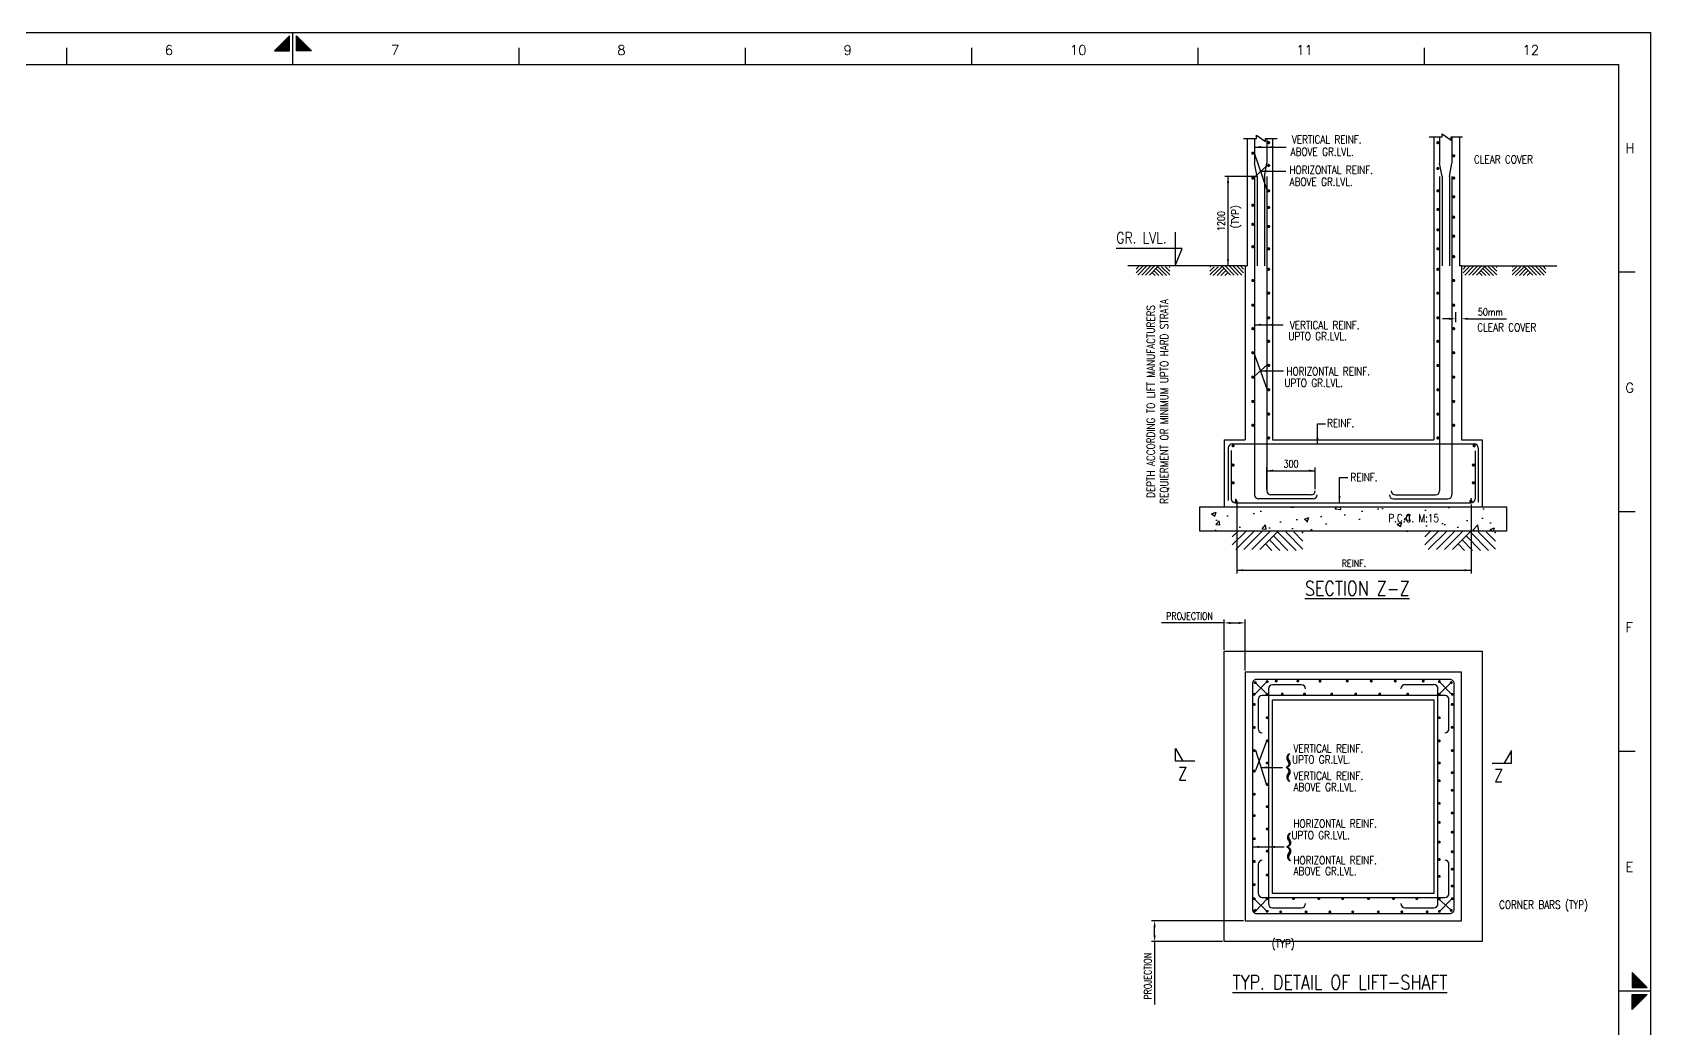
# Model space of a CAD drawing. Extents: x -93349148775 to 1048725102051, y -1180441401940 to 309370.
# Drawn here: x 1277 to 1779, y 1015 to 1323 of the extents above; entities that cross this region are included whole.
import ezdxf
from ezdxf.enums import TextEntityAlignment as Align

# ---------------------------------------------------------------- set-up
doc = ezdxf.new("R2010")
doc.units = 0
doc.header["$LTSCALE"] = 5
doc.header["$MEASUREMENT"] = 0
for name, color, linetype in [('DIM', 5, 'Continuous'), ('FRAME', 6, 'Continuous'), ('HT', 8, 'Continuous'), ('LEVEL', 5, 'Continuous'), ('LINE WORK', 4, 'Continuous'), ('REINF', 6, 'Continuous'), ('SECT-MKD', 1, 'Continuous'), ('SECT-NO', 1, 'Continuous'), ('sheet', 1, 'Continuous'), ('SUB TITLE', 3, 'Continuous'), ('TEXT', 4, 'Continuous'), ('TITLE', 6, 'Continuous')]:
    doc.layers.add(name, color=color, linetype=linetype)
doc.styles.add('ROMAND', font='romans.shx', dxfattribs={"width": 0.85})
doc.styles.add('ROMANS', font='romans.shx', dxfattribs={"width": 0.8, "height": 2.25})
doc.dimstyles.new('T1', dxfattribs={"dimtxt": 2.25, "dimasz": 2, "dimexe": 1, "dimexo": 0.5, "dimgap": 1, "dimtad": 1, "dimdec": 0, "dimzin": 1, "dimdsep": 46, "dimtxsty": 'ROMANS', "dimcen": 0.09, "dimclrd": 5, "dimclre": 5, "dimclrt": 4, "dimadec": 0, "dimazin": 0, "dimtfac": 1, "dimtdec": 0, "dimtofl": 0, "dimtmove": 0, "dimatfit": 3, "dimfxl": 1, "dimtolj": 1, "dimtzin": 1, "dimarcsym": 0})

# ---------------------------------------------------------------- blocks, each defined once
blk = doc.blocks.new('MID')
at = {"layer": 'sheet', "color": 2}
for p, q in [((8.94, 1.07), (4.27, 5.74)), ((4.27, 5.74), (4.27, 1.07)), ((0, 0), (10, 0)), ((4.27, 1.07), (8.94, 1.07)), ((8.94, -1.07), (4.27, -5.74)), ((4.27, -1.07), (8.94, -1.07)), ((4.27, -5.74), (4.27, -1.07))]:
    blk.add_line(p, q, dxfattribs=at)
for points in [[(4.27, 5.74), (8.94, 1.07), (4.27, 1.07)], [(4.27, -5.74), (8.94, -1.07), (4.27, -1.07)]]:
    blk.add_solid(points, dxfattribs=at)
blk = doc.blocks.new('*D358')
at = {"layer": 'DEFPOINTS', "color": 5, "linetype": 'ByBlock'}
for p in [(1653.03, 1048.11), (1646.54, 1041.63)]:
    blk.add_point(p, dxfattribs=at)
at = {"layer": 'DIM', "color": 5, "linetype": 'ByBlock', "lineweight": -2}
for p, q in [((1652.53, 1048.11), (1623.99, 1048.11)), ((1624.99, 1043.63), (1624.99, 1046.11)), ((1646.04, 1041.63), (1623.99, 1041.63)), ((1624.99, 1041.63), (1624.99, 1022.2))]:
    blk.add_line(p, q, dxfattribs=at)
at = {"layer": 'DIM', "color": 5, "linetype": 'ByBlock'}
for points in [[(1624.99, 1048.11), (1625.32, 1046.11), (1624.66, 1046.11)], [(1624.99, 1041.63), (1625.32, 1043.63), (1624.66, 1043.63)]]:
    blk.add_solid(points, dxfattribs=at)
at = {"layer": 'DIM', "color": 4, "linetype": 'ByBlock', "insert": (1622.86, 1030.91), "char_height": 2.25, "attachment_point": 5, "rotation": 90, "style": 'ROMANS'}
blk.add_mtext('PROJECTION', dxfattribs=at)
blk = doc.blocks.new('GRD1')
at = {"layer": 'HT'}
for p, q in [((-105.3, -20.4), (-84.9, 0)), ((-105.3, -48.7), (-56.6, 0)), ((-93, -64.7), (-28.3, 0)), ((-64.7, -64.7), (0, 0)), ((-36.4, -64.7), (28.3, 0)), ((-8.1, -64.7), (56.6, 0)), ((11.6, -45), (34.3, -67.7)), ((25.7, -30.8), (62.6, -67.7)), ((39.9, -16.7), (90.9, -67.7)), ((54.5, -3), (119.2, -67.7)), ((82.8, -3), (143.6, -63.8)), ((111.1, -3), (143.6, -35.5)), ((139.3, -3), (143.6, -7.2))]:
    blk.add_line(p, q, dxfattribs=at)
blk = doc.blocks.new('*D363')
at = {"layer": 'DEFPOINTS', "color": 5, "linetype": 'ByBlock'}
for p in [(1646.54, 1131.58), (1653.03, 1125.09)]:
    blk.add_point(p, dxfattribs=at)
at = {"layer": 'DIM', "color": 5, "linetype": 'ByBlock', "lineweight": -2}
for p, q in [((1646.54, 1140.39), (1627.11, 1140.39)), ((1646.54, 1132.08), (1646.54, 1141.39)), ((1648.54, 1140.39), (1651.03, 1140.39)), ((1653.03, 1125.59), (1653.03, 1141.39))]:
    blk.add_line(p, q, dxfattribs=at)
at = {"layer": 'DIM', "color": 5, "linetype": 'ByBlock'}
for points in [[(1646.54, 1140.39), (1648.54, 1140.05), (1648.54, 1140.72)], [(1653.03, 1140.39), (1651.03, 1140.05), (1651.03, 1140.72)]]:
    blk.add_solid(points, dxfattribs=at)
at = {"layer": 'DIM', "color": 4, "linetype": 'ByBlock', "insert": (1635.82, 1142.51), "char_height": 2.25, "attachment_point": 5, "style": 'ROMANS'}
blk.add_mtext('PROJECTION', dxfattribs=at)
blk = doc.blocks.new('*D377')
at = {"layer": 'DEFPOINTS', "color": 5, "linetype": 'ByBlock'}
for p in [(1653.03, 1278.72), (1653.03, 1251.06)]:
    blk.add_point(p, dxfattribs=at)
at = {"layer": 'DIM', "color": 5, "linetype": 'ByBlock', "lineweight": -2}
for p, q in [((1652.53, 1278.72), (1646.74, 1278.72)), ((1647.74, 1251.06), (1647.74, 1278.72)), ((1652.53, 1251.06), (1646.74, 1251.06))]:
    blk.add_line(p, q, dxfattribs=at)
at = {"layer": 'DIM', "color": 5, "linetype": 'ByBlock'}
for points in [[(1647.74, 1278.72), (1648.07, 1276.72), (1647.41, 1276.72)], [(1647.74, 1251.06), (1648.07, 1253.06), (1647.41, 1253.06)]]:
    blk.add_solid(points, dxfattribs=at)
at = {"layer": 'DIM', "color": 4, "linetype": 'ByBlock', "insert": (1645.62, 1264.89), "char_height": 2.25, "attachment_point": 5, "rotation": 90, "style": 'ROMANS'}
blk.add_mtext('1200', dxfattribs=at)
blk = doc.blocks.new('*D378')
at = {"layer": 'DEFPOINTS', "color": 5, "linetype": 'ByBlock'}
for p in [(1650.48, 1177.91), (1722.99, 1177.55)]:
    blk.add_point(p, dxfattribs=at)
at = {"layer": 'DIM', "color": 5, "linetype": 'ByBlock', "lineweight": -2}
for p, q in [((1650.48, 1177.41), (1650.48, 1155.71)), ((1722.99, 1177.05), (1722.99, 1155.71)), ((1650.48, 1156.71), (1722.99, 1156.71))]:
    blk.add_line(p, q, dxfattribs=at)
at = {"layer": 'DIM', "color": 5, "linetype": 'ByBlock'}
for points in [[(1650.48, 1156.71), (1652.48, 1156.38), (1652.48, 1157.04)], [(1722.99, 1156.71), (1720.99, 1156.38), (1720.99, 1157.04)]]:
    blk.add_solid(points, dxfattribs=at)
at = {"layer": 'DIM', "color": 4, "linetype": 'ByBlock', "insert": (1686.73, 1158.84), "char_height": 2.25, "attachment_point": 5, "style": 'ROMANS'}
blk.add_mtext('REINF.', dxfattribs=at)
blk = doc.blocks.new('*D379')
at = {"layer": 'DEFPOINTS', "color": 5, "linetype": 'ByBlock'}
for p in [(1718.19, 1237.21), (1720, 1237.21)]:
    blk.add_point(p, dxfattribs=at)
at = {"layer": 'DIM', "color": 5, "linetype": 'ByBlock', "lineweight": -2}
for p, q in [((1716.19, 1234.61), (1714.19, 1234.61)), ((1718.19, 1236.71), (1718.19, 1233.61)), ((1720, 1236.71), (1720, 1233.61)), ((1722, 1234.61), (1733.98, 1234.61))]:
    blk.add_line(p, q, dxfattribs=at)
at = {"layer": 'DIM', "color": 5, "linetype": 'ByBlock'}
for points in [[(1718.19, 1234.61), (1716.19, 1234.27), (1716.19, 1234.94)], [(1720, 1234.61), (1722, 1234.27), (1722, 1234.94)]]:
    blk.add_solid(points, dxfattribs=at)
at = {"layer": 'DIM', "color": 4, "linetype": 'ByBlock', "insert": (1728.99, 1236.73), "char_height": 2.25, "attachment_point": 5, "style": 'ROMANS'}
blk.add_mtext('50mm', dxfattribs=at)
blk = doc.blocks.new('*D380')
at = {"layer": 'DEFPOINTS', "color": 5, "linetype": 'ByBlock'}
for p in [(1659.78, 1181.3), (1674.75, 1181.3)]:
    blk.add_point(p, dxfattribs=at)
at = {"layer": 'DIM', "color": 5, "linetype": 'ByBlock', "lineweight": -2}
for p, q in [((1659.78, 1181.8), (1659.78, 1188.55)), ((1674.75, 1181.8), (1674.75, 1188.55)), ((1659.78, 1187.55), (1674.75, 1187.55))]:
    blk.add_line(p, q, dxfattribs=at)
at = {"layer": 'DIM', "color": 5, "linetype": 'ByBlock'}
for points in [[(1659.78, 1187.55), (1661.78, 1187.22), (1661.78, 1187.88)], [(1674.75, 1187.55), (1672.75, 1187.22), (1672.75, 1187.88)]]:
    blk.add_solid(points, dxfattribs=at)
at = {"layer": 'DIM', "color": 4, "linetype": 'ByBlock', "insert": (1667.26, 1189.68), "char_height": 2.25, "attachment_point": 5, "style": 'ROMANS'}
blk.add_mtext('300', dxfattribs=at)

msp = doc.modelspace()

# ---------------------------------------------------------------- hatches: boundary and pattern name
at = {"layer": 'HT'}
h = msp.add_hatch(dxfattribs=at)
h.set_pattern_fill('AR-CONC', color=256, scale=2, style=0)
h.set_pattern_definition([(50, (1160.389, 961.507), (14.3452, -1.25504), [1.5, -16.5]), (355, (1160.389, 961.507), (-2.77503, 15.04384), [1.2, -13.2]), (100.4514, (1161.585, 961.402), (11.5702, 13.7888), [1.2748, -14.02284]), (46.1842, (1160.389, 965.507), (21.3448, -3.3104), [2.25, -24.75]), (96.6356, (1162.168, 965.23), (18.69325, 19.48236), [1.9122, -21.03426]), (351.184, (1160.39, 965.507), (18.6932, 19.4824), [1.8, -19.8]), (21, (1162.389, 964.507), (11.93814, -8.05238), [1.5, -16.5]), (326, (1162.389, 964.507), (4.8663, 14.503), [1.2, -13.2]), (71.4514, (1163.384, 963.836), (16.80445, 6.4506), [1.2748, -14.02284]), (37.5, (1160.389, 961.507), (0.243197, 6.657877), [0, -13.04, 0, -13.4, 0, -13.25]), (7.5, (1160.389, 961.507), (5.26139, 7.888234), [0, -7.64, 0, -12.74, 0, -5.05]), (327.5, (1155.929, 961.507), (10.67645, -0.451097), [0, -5, 0, -15.6, 0, -20.7]), (317.5, (1153.929, 961.507), (11.66372, 2.0021), [0, -6.5, 0, -10.36, 0, -14.7])])
h.paths.add_polyline_path([(1733.98, 1168.82), (1733.98, 1176.31), (1726.54, 1176.31), (1639.05, 1176.31), (1639.05, 1168.82)])
h.paths.add_polyline_path([(1696.9, 1171.18), (1713.57, 1171.18), (1713.57, 1174.56), (1696.9, 1174.56)], flags=24)

# ---------------------------------------------------------------- linework, layer by layer
at = {"layer": 'DIM'}
msp.add_line((1656.57, 1278.72), (1646.82, 1278.72), dxfattribs=at)
at = {"layer": 'FRAME'}
for points in [[(937.62, 1323.35), (1778.62, 1323.35), (1778.62, 729.35), (937.62, 729.35)], [(1768.62, 739.35), (957.62, 739.35), (957.62, 1313.35), (1768.62, 1313.35)]]:
    msp.add_lwpolyline(points, close=True, dxfattribs=at)
at = {"layer": 'HT'}
for p, q in [((1655.87, 1286.05), (1659.7, 1274.61)), ((1659.7, 1282.03), (1656.07, 1278.62)), ((1720, 1251.06), (1749.55, 1251.06)), ((1655.61, 1224.33), (1659.71, 1212.93)), ((1659.93, 1220.46), (1655.83, 1216.7)), ((1659.85, 1122.2), (1656.07, 1118.26)), ((1659.85, 1118.26), (1656.17, 1121.89)), ((1713.17, 1122.2), (1716.96, 1118.26)), ((1713.17, 1118.26), (1716.86, 1121.89)), ((1659.53, 1103.41), (1656.21, 1094.63)), ((1656.21, 1100.97), (1659.53, 1090.49)), ((1655.97, 1054.75), (1659.78, 1051.03)), ((1656.33, 1051.16), (1659.7, 1054.78)), ((1713.02, 1054.77), (1716.69, 1051.46)), ((1713.07, 1050.81), (1717.27, 1055.06))]:
    msp.add_line(p, q, dxfattribs=at)
for points in [[(1652.54, 1290.5), (1656.55, 1290.5), (1656.55, 1291.48), (1659.34, 1289.55), (1659.33, 1290.5), (1662.91, 1290.5)], [(1710.03, 1290.94), (1714.04, 1290.94), (1714.04, 1291.92), (1716.83, 1289.99), (1716.82, 1290.94), (1720.39, 1290.94)]]:
    msp.add_lwpolyline(points, dxfattribs=at)
at = {"layer": 'LEVEL'}
msp.add_lwpolyline([(1631.32, 1261.41), (1631.32, 1251.06), (1633.51, 1256.42), (1613.11, 1256.42)], dxfattribs=at)
at = {"layer": 'LINE WORK'}
for p, q in [((1653.71, 1290.49), (1653.71, 1251.06)), ((1661.51, 1290.5), (1661.51, 1197.07)), ((1711.51, 1290.94), (1711.51, 1197.07)), ((1719.39, 1290.94), (1719.39, 1251.06)), ((1653.03, 1251.06), (1653.03, 1197.07)), ((1653.03, 1251.06), (1653.71, 1251.06)), ((1720, 1251.06), (1719.39, 1251.06)), ((1720, 1251.06), (1720, 1197.07)), ((1646.54, 1197.07), (1646.54, 1176.31)), ((1646.54, 1197.07), (1653.03, 1197.07)), ((1661.51, 1197.07), (1711.51, 1197.07)), ((1720, 1197.07), (1726.49, 1197.07)), ((1726.49, 1197.07), (1726.49, 1176.31))]:
    msp.add_line(p, q, dxfattribs=at)
for points in [[(1639.05, 1176.31), (1733.98, 1176.31), (1733.98, 1168.82), (1639.05, 1168.82)], [(1646.54, 1131.58), (1726.49, 1131.58), (1726.49, 1041.63), (1646.54, 1041.63)], [(1720, 1125.09), (1653.03, 1125.09), (1653.03, 1048.11), (1720, 1048.11)], [(1661.51, 1116.6), (1711.51, 1116.6), (1711.51, 1056.6), (1661.51, 1056.6)]]:
    msp.add_lwpolyline(points, close=True, dxfattribs=at)
at = {"layer": 'REINF'}
for p, q in [((1655.95, 1290.5), (1655.95, 1282.8)), ((1659.78, 1290.5), (1659.78, 1282.8)), ((1713.25, 1290.94), (1713.25, 1282.8)), ((1717.07, 1290.94), (1717.07, 1282.8)), ((1656.79, 1278.72), (1655.95, 1282.8)), ((1655.95, 1278.72), (1655.95, 1180.05)), ((1656.79, 1278.72), (1656.79, 1251.06)), ((1659.04, 1278.72), (1659.04, 1251.06)), ((1659.05, 1278.72), (1659.78, 1282.8)), ((1659.78, 1278.72), (1659.78, 1181.3)), ((1714.09, 1278.72), (1713.25, 1282.8)), ((1713.25, 1278.72), (1713.25, 1181.3)), ((1714.09, 1278.72), (1714.09, 1251.06)), ((1716.33, 1278.72), (1716.33, 1251.06)), ((1716.34, 1278.72), (1717.07, 1282.8)), ((1717.07, 1278.72), (1717.07, 1180.05)), ((1647.79, 1194.58), (1647.79, 1178.31)), ((1648.74, 1193.83), (1648.74, 1178.8)), ((1649.03, 1195.82), (1723.99, 1195.82)), ((1724.24, 1193.7), (1724.24, 1178.8)), ((1725.24, 1194.65), (1725.24, 1177.83)), ((1674.07, 1178.8), (1657.2, 1178.8)), ((1673.5, 1180.05), (1661.02, 1180.05)), ((1698.96, 1178.8), (1715.83, 1178.8)), ((1699.52, 1180.05), (1712, 1180.05)), ((1649.99, 1177.55), (1722.99, 1177.55)), ((1715.13, 1117.85), (1658.25, 1117.85)), ((1660.27, 1119.93), (1660.27, 1053.48)), ((1670.5, 1121.2), (1661.51, 1121.2)), ((1711.51, 1121.25), (1702.53, 1121.25)), ((1712.76, 1053.35), (1712.76, 1120.09)), ((1657.04, 1116.6), (1657.04, 1107.62)), ((1716.17, 1107.62), (1716.17, 1116.6)), ((1657.09, 1065.59), (1657.09, 1056.6)), ((1716.17, 1056.6), (1716.17, 1065.59)), ((1658.22, 1055.35), (1714.92, 1055.35)), ((1661.51, 1052.15), (1670.5, 1052.15)), ((1702.53, 1052.15), (1711.51, 1052.15))]:
    msp.add_line(p, q, dxfattribs=at)
for points, const_width in [([(1660.56, 1289.17, -1), (1660.06, 1289.17, -1)], 0.5), ([(1712.47, 1289.17, 1), (1712.97, 1289.17, 1)], 0.5), ([(1655.65, 1285.91, -1), (1655.15, 1285.91, -1)], 0.5), ([(1717.37, 1285.11, 1), (1717.87, 1285.11, 1)], 0.5), ([(1655.65, 1278.2, -1), (1655.15, 1278.2, -1)], 0.5), ([(1660.56, 1282.13, -1), (1660.06, 1282.13, -1)], 0.5), ([(1712.47, 1281.18, 1), (1712.97, 1281.18, 1)], 0.5), ([(1717.37, 1278.2, 1), (1717.87, 1278.2, 1)], 0.5), ([(1660.56, 1274.27, -1), (1660.06, 1274.27, -1)], 0.5), ([(1712.47, 1274.27, 1), (1712.97, 1274.27, 1)], 0.5), ([(1655.65, 1269.78, -1), (1655.15, 1269.78, -1)], 0.5), ([(1660.56, 1269.1, -1), (1660.06, 1269.1, -1)], 0.5), ([(1712.47, 1268.49, 1), (1712.97, 1268.49, 1)], 0.5), ([(1717.37, 1272.41, 1), (1717.87, 1272.41, 1)], 0.5), ([(1655.65, 1263.88, -1), (1655.15, 1263.88, -1)], 0.5), ([(1660.56, 1263.2, -1), (1660.06, 1263.2, -1)], 0.5), ([(1717.37, 1266.1, 1), (1717.87, 1266.1, 1)], 0.5), ([(1712.47, 1262.18, 1), (1712.97, 1262.18, 1)], 0.5), ([(1717.37, 1260.2, 1), (1717.87, 1260.2, 1)], 0.5), ([(1655.65, 1256.95, -1), (1655.15, 1256.95, -1)], 0.5), ([(1660.56, 1256.28, -1), (1660.06, 1256.28, -1)], 0.5), ([(1712.47, 1256.28, 1), (1712.97, 1256.28, 1)], 0.5), ([(1717.37, 1253.86, 1), (1717.87, 1253.86, 1)], 0.5), ([(1660.56, 1249.94, -1), (1660.06, 1249.94, -1)], 0.5), ([(1712.47, 1249.94, 1), (1712.97, 1249.94, 1)], 0.5), ([(1655.65, 1246.48, -1), (1655.15, 1246.48, -1)], 0.5), ([(1660.56, 1242.56, -1), (1660.06, 1242.56, -1)], 0.5), ([(1712.47, 1242.56, 1), (1712.97, 1242.56, 1)], 0.5), ([(1717.37, 1246.48, 1), (1717.87, 1246.48, 1)], 0.5), ([(1655.65, 1238.84, -1), (1655.15, 1238.84, -1)], 0.5), ([(1717.37, 1238.84, 1), (1717.87, 1238.84, 1)], 0.5), ([(1660.56, 1234.92, -1), (1660.06, 1234.92, -1)], 0.5), ([(1712.47, 1234.92, 1), (1712.97, 1234.92, 1)], 0.5), ([(1655.65, 1231.55, -1), (1655.15, 1231.55, -1)], 0.5), ([(1660.56, 1227.63, -1), (1660.06, 1227.63, -1)], 0.5), ([(1712.47, 1227.63, 1), (1712.97, 1227.63, 1)], 0.5), ([(1717.37, 1231.55, 1), (1717.87, 1231.55, 1)], 0.5), ([(1655.65, 1224.08, -1), (1655.15, 1224.08, -1)], 0.5), ([(1717.37, 1224.08, 1), (1717.87, 1224.08, 1)], 0.5), ([(1660.56, 1220.16, -1), (1660.06, 1220.16, -1)], 0.5), ([(1712.47, 1220.16, 1), (1712.97, 1220.16, 1)], 0.5), ([(1655.65, 1216.54, -1), (1655.15, 1216.54, -1)], 0.5), ([(1660.56, 1212.62, -1), (1660.06, 1212.62, -1)], 0.5), ([(1712.47, 1212.62, 1), (1712.97, 1212.62, 1)], 0.5), ([(1717.37, 1216.54, 1), (1717.87, 1216.54, 1)], 0.5), ([(1655.65, 1209, -1), (1655.15, 1209, -1)], 0.5), ([(1717.37, 1209, 1), (1717.87, 1209, 1)], 0.5), ([(1660.56, 1205.08, -1), (1660.06, 1205.08, -1)], 0.5), ([(1712.47, 1205.08, 1), (1712.97, 1205.08, 1)], 0.5), ([(1655.65, 1201.61, -1), (1655.15, 1201.61, -1)], 0.5), ([(1660.56, 1197.69, -1), (1660.06, 1197.69, -1)], 0.5), ([(1712.47, 1197.69, 1), (1712.97, 1197.69, 1)], 0.5), ([(1717.37, 1201.61, 1), (1717.87, 1201.61, 1)], 0.5), ([(1649.04, 1195.29, 1), (1649.54, 1195.29, 1)], 0.5), ([(1723.71, 1195.28, 1), (1724.21, 1195.28, 1)], 0.5), ([(1649.04, 1189.29, 1), (1649.54, 1189.29, 1)], 0.5), ([(1723.98, 1189.29, -1), (1723.48, 1189.29, -1)], 0.5), ([(1649.04, 1183.79, 1), (1649.54, 1183.79, 1)], 0.5), ([(1723.98, 1183.79, -1), (1723.48, 1183.79, -1)], 0.5), ([(1650, 1178.01, 1), (1650.5, 1178.01, 1)], 0.5), ([(1722.71, 1178.09, 1), (1723.21, 1178.09, 1)], 0.5), ([(1662.42, 1122.36, 1), (1662.87, 1122.36, 1)], 0.449), ([(1669.13, 1122.36, 1), (1669.58, 1122.36, 1)], 0.449), ([(1676.01, 1122.36, 1), (1676.46, 1122.36, 1)], 0.449), ([(1684.43, 1122.36, 1), (1684.87, 1122.36, 1)], 0.449), ([(1691.86, 1122.36, 1), (1692.31, 1122.36, 1)], 0.449), ([(1699.3, 1122.36, 1), (1699.75, 1122.36, 1)], 0.449), ([(1707.96, 1122.36, 1), (1708.41, 1122.36, 1)], 0.449), ([(1656.07, 1118.26, 1), (1655.62, 1118.26, 1)], 0.449), ([(1656.39, 1121.89, 1), (1655.94, 1121.89, 1)], 0.449), ([(1660.08, 1122.2, 1), (1659.63, 1122.2, 1)], 0.449), ([(1660.08, 1118.26, 1), (1659.63, 1118.26, 1)], 0.449), ([(1664.32, 1118.35, 1), (1664.77, 1118.35, 1)], 0.449), ([(1671.2, 1118.35, 1), (1671.65, 1118.35, 1)], 0.449), ([(1679.62, 1118.35, 1), (1680.07, 1118.35, 1)], 0.449), ([(1687.05, 1118.35, 1), (1687.5, 1118.35, 1)], 0.449), ([(1694.49, 1118.35, 1), (1694.94, 1118.35, 1)], 0.449), ([(1703.16, 1118.35, 1), (1703.6, 1118.35, 1)], 0.449), ([(1712.95, 1122.2, -1), (1713.4, 1122.2, -1)], 0.449), ([(1712.95, 1118.26, -1), (1713.4, 1118.26, -1)], 0.449), ([(1716.64, 1121.89, -1), (1717.09, 1121.89, -1)], 0.449), ([(1716.96, 1118.26, -1), (1717.41, 1118.26, -1)], 0.449), ([(1656.1, 1115.12, -1), (1655.65, 1115.12, -1)], 0.449), ([(1716.93, 1115.12, 1), (1717.38, 1115.12, 1)], 0.449), ([(1656.1, 1108.01, -1), (1655.65, 1108.01, -1)], 0.449), ([(1660.08, 1111.01, -1), (1659.63, 1111.01, -1)], 0.449), ([(1712.95, 1111.01, 1), (1713.4, 1111.01, 1)], 0.449), ([(1716.93, 1108.01, 1), (1717.38, 1108.01, 1)], 0.449), ([(1660.08, 1103.84, -1), (1659.63, 1103.84, -1)], 0.449), ([(1712.95, 1103.84, 1), (1713.4, 1103.84, 1)], 0.449), ([(1656.1, 1100.84, -1), (1655.65, 1100.84, -1)], 0.449), ([(1716.93, 1100.84, 1), (1717.38, 1100.84, 1)], 0.449), ([(1656.1, 1094.48, -1), (1655.65, 1094.48, -1)], 0.449), ([(1660.08, 1096.98, -1), (1659.63, 1096.98, -1)], 0.449), ([(1712.95, 1096.98, 1), (1713.4, 1096.98, 1)], 0.449), ([(1716.93, 1093.98, 1), (1717.38, 1093.98, 1)], 0.449), ([(1656.1, 1087.31, -1), (1655.65, 1087.31, -1)], 0.449), ([(1660.08, 1090.31, -1), (1659.63, 1090.31, -1)], 0.449), ([(1712.95, 1091.5, 1), (1713.4, 1091.5, 1)], 0.449), ([(1716.93, 1088.5, 1), (1717.38, 1088.5, 1)], 0.449), ([(1660.08, 1083.45, -1), (1659.63, 1083.45, -1)], 0.449), ([(1712.95, 1084.47, 1), (1713.4, 1084.47, 1)], 0.449), ([(1656.1, 1080.68, -1), (1655.65, 1080.68, -1)], 0.449), ([(1712.95, 1078.56, 1), (1713.4, 1078.56, 1)], 0.449), ([(1716.93, 1081.47, 1), (1717.38, 1081.47, 1)], 0.449), ([(1656.1, 1073.52, -1), (1655.65, 1073.52, -1)], 0.449), ([(1660.08, 1076.51, -1), (1659.63, 1076.51, -1)], 0.449), ([(1712.95, 1072.48, 1), (1713.4, 1072.48, 1)], 0.449), ([(1716.93, 1075.56, 1), (1717.38, 1075.56, 1)], 0.449), ([(1660.08, 1069.66, -1), (1659.63, 1069.66, -1)], 0.449), ([(1716.93, 1069.48, 1), (1717.38, 1069.48, 1)], 0.449), ([(1656.1, 1066.46, -1), (1655.65, 1066.46, -1)], 0.449), ([(1660.08, 1062.29, -1), (1659.63, 1062.29, -1)], 0.449), ([(1712.95, 1067.08, 1), (1713.4, 1067.08, 1)], 0.449), ([(1716.93, 1064.08, 1), (1717.38, 1064.08, 1)], 0.449), ([(1656.1, 1059.29, -1), (1655.65, 1059.29, -1)], 0.449), ([(1712.95, 1061.85, 1), (1713.4, 1061.85, 1)], 0.449), ([(1716.93, 1058.85, 1), (1717.38, 1058.85, 1)], 0.449), ([(1656.07, 1054.94, -1), (1655.62, 1054.94, -1)], 0.449), ([(1660.08, 1054.94, -1), (1659.63, 1054.94, -1)], 0.449), ([(1667.76, 1054.94, 1), (1668.21, 1054.94, 1)], 0.449), ([(1675.63, 1054.94, 1), (1676.08, 1054.94, 1)], 0.449), ([(1683, 1054.94, 1), (1683.45, 1054.94, 1)], 0.449), ([(1691.03, 1054.94, 1), (1691.48, 1054.94, 1)], 0.449), ([(1698.78, 1054.94, 1), (1699.23, 1054.94, 1)], 0.449), ([(1705.96, 1054.94, 1), (1706.41, 1054.94, 1)], 0.449), ([(1712.95, 1054.94, 1), (1713.4, 1054.94, 1)], 0.449), ([(1716.96, 1054.94, 1), (1717.41, 1054.94, 1)], 0.449), ([(1655.72, 1051.13, 1), (1656.17, 1051.13, 1)], 0.449), ([(1656.39, 1051.31, -1), (1655.94, 1051.31, -1)], 0.449), ([(1660.08, 1051.01, -1), (1659.63, 1051.01, -1)], 0.449), ([(1663.8, 1050.85, 1), (1664.25, 1050.85, 1)], 0.449), ([(1671.68, 1050.85, 1), (1672.13, 1050.85, 1)], 0.449), ([(1679.05, 1050.85, 1), (1679.5, 1050.85, 1)], 0.449), ([(1686.13, 1050.85, 1), (1686.58, 1050.85, 1)], 0.449), ([(1694.07, 1050.85, 1), (1694.52, 1050.85, 1)], 0.449), ([(1701.34, 1050.85, 1), (1701.79, 1050.85, 1)], 0.449), ([(1709.18, 1050.85, 1), (1709.63, 1050.85, 1)], 0.449), ([(1712.95, 1051.01, 1), (1713.4, 1051.01, 1)], 0.449), ([(1716.64, 1051.31, 1), (1717.09, 1051.31, 1)], 0.449)]:
    msp.add_lwpolyline(points, format="xyb", close=True, dxfattribs=dict(at, const_width=const_width))
msp.add_lwpolyline([(1656.52, 1050.36), (1716.51, 1050.36, 0.414214), (1717.75, 1051.61), (1717.75, 1121.59, 0.414214), (1716.51, 1122.84), (1656.52, 1122.84, 0.414214), (1655.27, 1121.59), (1655.27, 1051.61, 0.414214)], format="xyb", close=True, dxfattribs=at)
for centre, start, end in [((1649.03, 1194.58), 90, 180), ((1723.99, 1194.58), 0, 90), ((1649.99, 1178.8), 180, 270), ((1657.2, 1180.05), 180, 270), ((1661.02, 1181.3), 180, 270), ((1673.5, 1181.3), 270, 0), ((1674.07, 1180.05), 270, 0), ((1698.96, 1180.05), 180, 270), ((1699.52, 1181.3), 180, 270), ((1712, 1181.3), 270, 0), ((1715.83, 1180.05), 270, 0), ((1722.99, 1178.8), 270, 0), ((1658.29, 1116.6), 90, 180), ((1661.51, 1119.95), 90, 180), ((1670.5, 1119.95), 0, 90), ((1702.53, 1120.01), 90, 180), ((1711.51, 1120.01), 0, 90), ((1714.92, 1116.6), 0, 90), ((1658.29, 1107.62), 180, 270), ((1714.92, 1107.62), 270, 0), ((1658.34, 1065.59), 90, 180), ((1714.92, 1065.59), 0, 90), ((1658.34, 1056.6), 180, 270), ((1661.51, 1053.4), 180, 270), ((1670.5, 1053.4), 270, 0), ((1702.53, 1053.4), 180, 270), ((1711.51, 1053.4), 270, 0), ((1714.92, 1056.6), 270, 0)]:
    msp.add_arc(centre, 1.25, start, end, dxfattribs=at)
for p in [(1650.19, 1178.59), (1722.99, 1178.8)]:
    msp.add_point(p, dxfattribs=at)
at = {"layer": 'SECT-MKD'}
for points in [[(1637.48, 1097.53), (1631.5, 1097.53), (1631.5, 1101.48), (1633.78, 1097.53)], [(1729.56, 1096.93), (1735.55, 1096.93), (1735.55, 1100.89), (1733.27, 1096.93)]]:
    msp.add_lwpolyline(points, dxfattribs=at)
at = {"layer": 'sheet', "color": 2}
for p, q in [((1288.04, 1313.34), (1288.04, 1318.57)), ((1288.04, 1313.34), (1288.04, 1318.57)), ((1428.2, 1313.34), (1428.2, 1318.57)), ((1428.2, 1313.34), (1428.2, 1318.57)), ((1498.29, 1313.34), (1498.29, 1318.57)), ((1498.29, 1313.34), (1498.29, 1318.57)), ((1568.37, 1313.34), (1568.37, 1318.57)), ((1568.37, 1313.34), (1568.37, 1318.57)), ((1638.45, 1313.34), (1638.45, 1318.57)), ((1638.45, 1313.34), (1638.45, 1318.57)), ((1708.54, 1313.34), (1708.54, 1318.57)), ((1708.54, 1313.34), (1708.54, 1318.57)), ((1768.61, 1249.11), (1773.85, 1249.11)), ((1768.61, 1249.11), (1773.85, 1249.11)), ((1768.61, 1174.86), (1773.85, 1174.86)), ((1768.61, 1174.86), (1773.85, 1174.86)), ((1768.61, 1100.61), (1773.85, 1100.61)), ((1768.61, 1100.61), (1773.85, 1100.61))]:
    msp.add_line(p, q, dxfattribs=at)
at = {"layer": 'sheet'}
msp.add_line((1653.03, 1251.06), (1616.74, 1251.06), dxfattribs=at)

# ---------------------------------------------------------------- block references
at = {"layer": 'HT'}
for p, xscale, yscale, zscale in [((1623.7, 1250.88), 0.04193115234375, 0.04193115234375, 0.0419329073482428), ((1648.14, 1250.88), -0.04193115234375, 0.04193115234375, 0.0419329073482428), ((1724.98, 1250.88), 0.04193115234375, 0.04193115234375, 0.0419329073482428), ((1741.77, 1250.88), -0.04193115234375, 0.04193115234375, 0.0419329073482428), ((1658.3, 1168.83), 0.088043212890625, 0.08807373046875, 0.08805888528354631), ((1717.95, 1168.83), 0.088043212890625, 0.08807373046875, 0.08805888528354631)]:
    msp.add_blockref('GRD1', p, dxfattribs=dict(at, xscale=xscale, yscale=yscale, zscale=zscale))
at = {"layer": 'sheet', "color": 2, "rotation": 90}
msp.add_blockref('MID', (1358.12, 1313.35), dxfattribs=at)
msp.add_blockref('MID', (1358.12, 1313.35), dxfattribs=at)
at = {"layer": 'sheet', "color": 2}
msp.add_blockref('MID', (1768.62, 1026.35), dxfattribs=at)
msp.add_blockref('MID', (1768.62, 1026.35), dxfattribs=at)

# ---------------------------------------------------------------- texts
at = {"layer": 'DIM', "style": 'ROMANS', "width": 0.9}
for p in [(1664.93, 1093.17), (1665.12, 1068.57)]:
    msp.add_text('{', height=5.62, dxfattribs=at).set_placement(p)
at = {"layer": 'SECT-NO', "style": 'ROMAND', "width": 0.8}
for p in [(1632.29, 1091.71), (1730.18, 1091.12)]:
    msp.add_text('Z', height=4, dxfattribs=at).set_placement(p)
at = {"layer": 'sheet', "style": 'ROMANS'}
for s, p in [('6', (1318.43, 1316.37)), ('7', (1388.51, 1316.37)), ('8', (1458.59, 1316.37)), ('9', (1528.68, 1316.37)), ('10', (1598.76, 1316.37)), ('11', (1668.84, 1316.37)), ('12', (1738.93, 1316.37)), ('H', (1770.8, 1285.97)), ('G', (1770.8, 1211.72)), ('F', (1770.8, 1137.47)), ('E', (1770.8, 1063.22))]:
    msp.add_text(s, height=3, dxfattribs=at).set_placement(p)
at = {"layer": 'SUB TITLE', "style": 'ROMANS', "width": 0.8}
msp.add_text('GR. LVL.', height=3.5, dxfattribs=at).set_placement((1613.14, 1257.93))
at = {"layer": 'TEXT', "style": 'ROMANS', "width": 0.8}
for s, p in [('VERTICAL REINF. ', (1667.5, 1288.93, -1002.91)), ('ABOVE GR.LVL.', (1667.12, 1285.11, -1002.91)), ('ABOVE GR.LVL.', (1666.81, 1275.8, -1002.91)), ('HORIZONTAL REINF. ', (1666.74, 1279.48, -1002.91)), ('VERTICAL REINF. ', (1666.89, 1231.42, -1002.91)), (' UPTO GR.LVL.', (1665.07, 1227.95, -1002.91)), ('HORIZONTAL REINF. ', (1665.82, 1217.08, -1002.91)), (' UPTO GR.LVL.', (1663.84, 1213.49, -1002.91)), ('REINF.', (1678.42, 1201.06)), ('REINF.', (1685.67, 1184.27)), ('VERTICAL REINF. ', (1667.98, 1100.25)), (' UPTO GR.LVL.', (1666.17, 1096.79)), ('VERTICAL REINF. ', (1667.98, 1091.76)), ('ABOVE GR.LVL.', (1668.03, 1088.28)), ('HORIZONTAL REINF. ', (1667.98, 1076.97)), (' UPTO GR.LVL.', (1666, 1073.37)), ('HORIZONTAL REINF. ', (1667.98, 1065.59)), ('ABOVE GR.LVL.', (1668.03, 1062.23)), ('CORNER BARS (TYP)', (1731.69, 1051.83)), ('(TYP)', (1661.26, 1039.78))]:
    msp.add_text(s, height=2.5, dxfattribs=at).set_placement(p)
for s, p in [('CLEAR COVER', (1733.03, 1284)), ('CLEAR COVER', (1734.06, 1231.95)), ('P.C.C. M:15', (1705.23, 1172.87))]:
    msp.add_text(s, height=2.5, dxfattribs=at).set_placement(p, align=Align.MIDDLE)
at = {"layer": 'TEXT', "style": 'ROMANS'}
for s, height, width, p in [(' (TYP)', 2.25, 0.9, (1650.11, 1265.52)), ('DEPTH ACCORDING TO LIFT MANUFACTURERS', 2.5, 0.8, (1623.79, 1208.99)), ('REQUIERMENT OR MINIMUM UPTO HARD STRATA', 2.5, 0.8, (1628.1, 1208.99))]:
    msp.add_text(s, height=height, rotation=90, dxfattribs=dict(at, width=width)).set_placement(p, align=Align.MIDDLE)
at = {"layer": 'TITLE', "style": 'ROMANS', "width": 0.8}
for s, p in [('%%uSECTION Z-Z', (1671.57, 1148.85)), ('%%uTYP. DETAIL OF LIFT-SHAFT', (1649.15, 1026.79))]:
    msp.add_text(s, height=4.5, dxfattribs=at).set_placement(p)

# ---------------------------------------------------------------- dimensions: what is measured, and where the dimension line sits
at = {"layer": 'DIM'}
dim = msp.add_linear_dim(base=(1647.74, 1278.72), p1=(1653.03, 1251.06), p2=(1653.03, 1278.72), angle=90, text='1200', dimstyle='T1', dxfattribs=at)
dim.commit()
dim.dimension.update_dxf_attribs({"geometry": '*D377', "text_midpoint": (1645.62, 1264.89)})
dim = msp.add_aligned_dim(p1=(1718.19, 1237.21), p2=(1720, 1237.21), distance=-2.61, text='50mm', dimstyle='T1', dxfattribs=at)
dim.commit()
dim.dimension.update_dxf_attribs({"geometry": '*D379', "text_midpoint": (1728.99, 1236.73)})
for base, p1, p2, text, picture, middle in [((1674.75, 1187.55), (1659.78, 1181.3), (1674.75, 1181.3), '300', '*D380', (1667.26, 1189.68)), ((1722.99, 1156.71), (1650.48, 1177.91), (1722.99, 1177.55), 'REINF.', '*D378', (1686.73, 1158.84))]:
    dim = msp.add_linear_dim(base=base, p1=p1, p2=p2, text=text, dimstyle='T1', dxfattribs=at)
    dim.commit()
    dim.dimension.update_dxf_attribs({"geometry": picture, "text_midpoint": middle})
dim = msp.add_linear_dim(base=(1653.03, 1140.39), p1=(1646.54, 1131.58), p2=(1653.03, 1125.09), text='PROJECTION', dimstyle='T1', dxfattribs=at)
dim.commit()
dim.dimension.update_dxf_attribs({"geometry": '*D363', "text_midpoint": (1635.82, 1142.51), "dimtype": 160})
dim = msp.add_linear_dim(base=(1624.99, 1048.11), p1=(1646.54, 1041.63), p2=(1653.03, 1048.11), angle=90, text='PROJECTION', dimstyle='T1', dxfattribs=at)
dim.commit()
dim.dimension.update_dxf_attribs({"geometry": '*D358', "text_midpoint": (1622.86, 1030.91), "dimtype": 160})

# ---------------------------------------------------------------- leaders
for points, override in [([(1655.95, 1287.82), (1665.72, 1287.82)], {"dimgap": 1, "dimtad": 0}), ([(1659.78, 1287.82), (1665.72, 1287.82)], {"dimgap": 1, "dimtad": 0}), ([(1657.89, 1280.33), (1665.65, 1280.33)], {"dimgap": 1, "dimtad": 0}), ([(1655.96, 1232.75), (1664.8, 1232.75)], {"dimgap": 1, "dimtad": 0}), ([(1659.78, 1232.75), (1664.8, 1232.75)], {"dimgap": 1, "dimtad": 0}), ([(1657.73, 1218.44), (1664.96, 1218.44)], {"dimgap": 1, "dimtad": 0}), ([(1675.41, 1195.82), (1675.41, 1202.09), (1677.96, 1202.09)], {"dimscale": 1, "dimgap": 1, "dimtad": 1}), ([(1682.25, 1177.72), (1682.25, 1185.42), (1684.8, 1185.42)], {"dimscale": 1, "dimgap": 1, "dimtad": 1}), ([(1657.87, 1095.59), (1664.65, 1095.59)], {"dimgap": 1, "dimtad": 0}), ([(1655.32, 1070.98), (1665.13, 1070.98)], {"dimgap": 1, "dimtad": 0}), ([(1660.27, 1070.98), (1665.13, 1070.98)], {"dimgap": 1, "dimtad": 0})]:
    msp.add_leader(points, dimstyle='T1', override=override, dxfattribs=at)

doc.saveas('drawing.dxf')
